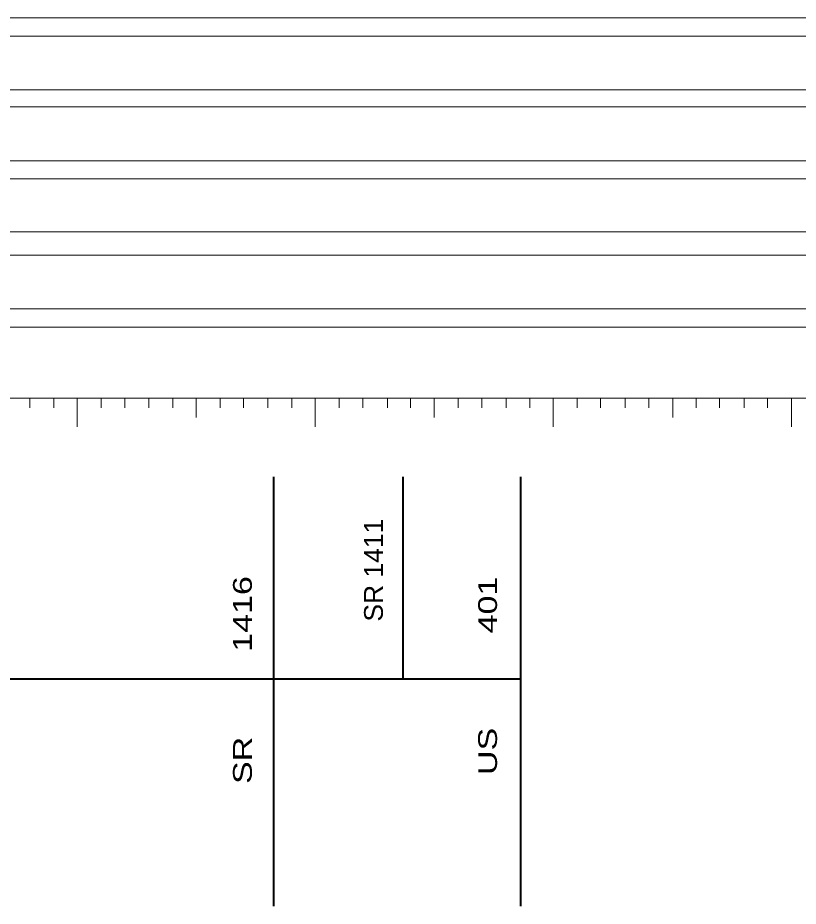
# Model space of a CAD drawing. Extents: x -6.9 to 14.9, y -10.9 to 5.7.
# Drawn here: x 4.48 to 7.797, y -2.041 to 1.734 of the extents above; entities that cross this region are included whole.
import ezdxf
from ezdxf.enums import TextEntityAlignment as Align

# ---------------------------------------------------------------- set-up
doc = ezdxf.new("R2010")
doc.units = 0
doc.header["$LTSCALE"] = 0.04
doc.layers.add('1', color=7, linetype='Continuous', lineweight=13)

msp = doc.modelspace()

# ---------------------------------------------------------------- linework, layer by layer
at = {"layer": '1'}
for p, q in [((-5.382, 1.734), (14.851, 1.734)), ((-6.396, 1.656), (14.851, 1.656)), ((-5.382, 1.428), (14.851, 1.428)), ((-6.396, 1.355), (14.851, 1.355)), ((-5.382, 1.126), (14.851, 1.126)), ((-6.396, 1.049), (14.851, 1.049)), ((-5.382, 0.825), (14.851, 0.825)), ((-6.921, 0.725), (14.851, 0.725)), ((-5.382, 0.497), (14.851, 0.497)), ((4.531, 0.076), (4.531, 0.118)), ((4.633, 0.076), (4.633, 0.118)), ((4.733, -0.004), (4.733, 0.118)), ((4.835, 0.076), (4.835, 0.118)), ((4.935, 0.076), (4.935, 0.118)), ((5.037, 0.076), (5.037, 0.118)), ((5.139, 0.076), (5.139, 0.118)), ((5.239, 0.035), (5.239, 0.118)), ((5.341, 0.076), (5.341, 0.118)), ((5.44, 0.076), (5.44, 0.118)), ((5.543, 0.076), (5.543, 0.118)), ((5.645, 0.076), (5.645, 0.118)), ((5.744, -0.004), (5.744, 0.118)), ((5.846, 0.076), (5.846, 0.118)), ((5.946, 0.076), (5.946, 0.118)), ((6.051, 0.076), (6.051, 0.118)), ((6.15, 0.076), (6.15, 0.118)), ((6.25, 0.035), (6.25, 0.118)), ((6.352, 0.076), (6.352, 0.118)), ((6.452, 0.076), (6.452, 0.118)), ((6.556, 0.076), (6.556, 0.118)), ((6.656, 0.076), (6.656, 0.118)), ((6.756, -0.004), (6.756, 0.118)), ((6.858, 0.076), (6.858, 0.118)), ((6.957, 0.076), (6.957, 0.118)), ((7.062, 0.076), (7.062, 0.118)), ((7.162, 0.076), (7.162, 0.118)), ((7.264, 0.035), (7.264, 0.118)), ((7.363, 0.076), (7.363, 0.118)), ((7.463, 0.076), (7.463, 0.118)), ((7.568, 0.076), (7.568, 0.118)), ((7.667, 0.076), (7.667, 0.118)), ((7.769, -0.004), (7.769, 0.118))]:
    msp.add_line(p, q, dxfattribs=at)
at = {"layer": '1', "lineweight": 40}
for p, q in [((5.568, -2.041), (5.568, -0.217)), ((6.118, -1.075), (6.118, -0.217)), ((6.618, -2.041), (6.618, -0.217))]:
    msp.add_line(p, q, dxfattribs=at)
at = {"layer": '1'}
for points in [[(-6.921, 0.419), (-5.382, 0.419), (14.851, 0.419)], [(-6.921, 0.118), (-5.382, 0.118), (14.851, 0.118)]]:
    msp.add_lwpolyline(points, dxfattribs=at)
at = {"layer": '1', "lineweight": 40}
msp.add_lwpolyline([(-4.002, -1.075), (-3.732, -1.075), (-2.232, -1.075), (-0.352, -1.075), (-0.052, -1.075), (0.348, -1.075), (1.648, -1.075), (2.288, -1.075), (4.048, -1.075), (5.568, -1.075), (6.118, -1.075), (6.618, -1.075)], dxfattribs=at)

# ---------------------------------------------------------------- texts
at = {"layer": '1'}
for s, width, p in [('SR 1411', 1.05, (6.032, -0.613)), ('SR         1416', 1.35, (5.475, -1.08)), ('US          401', 1.35, (6.517, -1.062))]:
    msp.add_text(s, height=0.08, rotation=90, dxfattribs=dict(at, width=width)).set_placement(p, align=Align.CENTER)

doc.saveas('drawing.dxf')
